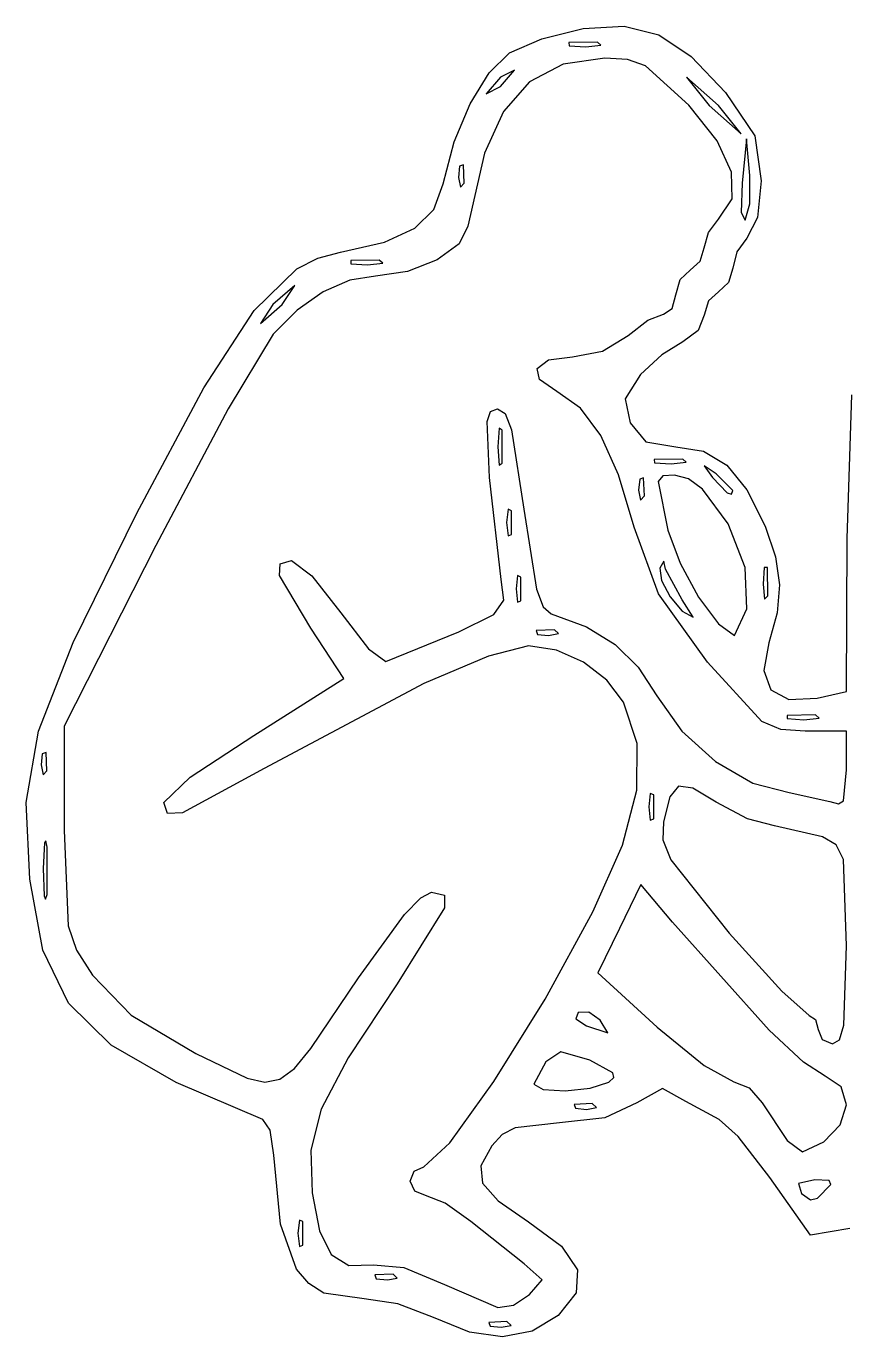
# Model space of a CAD drawing. Extents: x 38.8 to 110.3, y 8.3 to 48.6.
# Drawn here: x 38.79 to 63.24, y 8.82 to 47.85 of the extents above; entities that cross this region are included whole.
import ezdxf

# ---------------------------------------------------------------- set-up
doc = ezdxf.new("R2010")
doc.units = 0

msp = doc.modelspace()

# ---------------------------------------------------------------- linework, layer by layer
at = {"layer": 'Layer 1'}
for p, q in [((54.127886, 47.478918), (55.365224, 47.784253)), ((55.365224, 47.784253), (56.582406, 47.853854)), ((56.582406, 47.853854), (57.610173, 47.596722)), ((53.174344, 47.064343), (54.127886, 47.478918)), ((55.786435, 47.379605), (54.939768, 47.369148)), ((54.939768, 47.369148), (54.943121, 47.27295)), ((54.943121, 47.27295), (55.439028, 47.239047)), ((55.439028, 47.239047), (55.890329, 47.284649)), ((55.890329, 47.284649), (55.786435, 47.379605)), ((55.786435, 47.379605), (55.786435, 47.379605)), ((57.610173, 47.596722), (58.57461, 46.956033)), ((52.565312, 46.466382), (53.174344, 47.064343)), ((56.006588, 46.901806), (54.769381, 46.727146)), ((56.680711, 46.858847), (56.006588, 46.901806)), ((57.215889, 46.670665), (56.680711, 46.858847)), ((58.57461, 46.956033), (59.601806, 45.874965)), ((51.996282, 45.544716), (52.565312, 46.466382)), ((53.322361, 46.547585), (52.899028, 46.337361)), ((52.899028, 46.055139), (53.322361, 46.547585)), ((53.322361, 46.547585), (53.322361, 46.547585)), ((54.769381, 46.727146), (53.764506, 46.200392)), ((58.504853, 45.502785), (57.215889, 46.670665)), ((52.899028, 46.337361), (52.475694, 45.844915)), ((52.475694, 45.844915), (52.899028, 46.055139)), ((53.764506, 46.200392), (52.986701, 45.317381)), ((59.390139, 45.490694), (58.43787, 46.337361)), ((58.43787, 46.337361), (59.107917, 45.490694)), ((59.601806, 45.874965), (60.468575, 44.589582)), ((51.521758, 44.406911), (51.996282, 45.544716)), ((52.986701, 45.317381), (52.430703, 44.073949)), ((59.346191, 44.440576), (58.504853, 45.502785)), ((59.107917, 45.490694), (60.060185, 44.644028)), ((60.060185, 44.644028), (59.390139, 45.490694)), ((59.390139, 45.490694), (59.390139, 45.490694)), ((60.224862, 44.502917), (60.088732, 43.175482)), ((60.320642, 43.407392), (60.224862, 44.502917)), ((60.468575, 44.589582), (60.660139, 43.248195)), ((51.196246, 43.160535), (51.521758, 44.406911)), ((59.778748, 43.502527), (59.346191, 44.440576)), ((51.799538, 43.720926), (51.685661, 43.682451)), ((51.821817, 43.18), (51.799538, 43.720926)), ((51.799538, 43.720926), (51.799538, 43.720926)), ((52.430703, 44.073949), (51.928491, 41.896149)), ((51.685661, 43.682451), (51.651309, 43.350509)), ((51.651309, 43.350509), (51.707857, 43.057538)), ((59.795679, 42.714919), (59.778748, 43.502527)), ((60.320165, 42.565555), (60.320642, 43.407392)), ((60.320642, 43.407392), (60.320642, 43.407392)), ((50.917026, 42.399781), (51.196246, 43.160535)), ((51.707857, 43.057538), (51.821817, 43.18)), ((60.088732, 43.175482), (60.060714, 42.306105)), ((60.660139, 43.248195), (60.549313, 42.154266)), ((59.390139, 42.104028), (59.795679, 42.714919)), ((60.184513, 42.079958), (60.320165, 42.565555)), ((50.357806, 41.835249), (50.917026, 42.399781)), ((60.060714, 42.306105), (60.184513, 42.079958)), ((60.549313, 42.154266), (60.236806, 41.539583)), ((49.453986, 41.423846), (50.357806, 41.835249)), ((51.928491, 41.896149), (51.667949, 41.373252)), ((59.09116, 41.709112), (59.390139, 42.104028)), ((48.140964, 41.122481), (49.453986, 41.423846)), ((51.667949, 41.373252), (51.018931, 40.894937)), ((58.966806, 41.252999), (59.09116, 41.709112)), ((60.236806, 41.539583), (59.937826, 41.133196)), ((47.471196, 40.946278), (48.140964, 41.122481)), ((58.842451, 40.852372), (58.966806, 41.252999)), ((59.937826, 41.133196), (59.813472, 40.649502)), ((45.573941, 39.391679), (46.841972, 40.627108)), ((46.841972, 40.627108), (47.471196, 40.946278)), ((49.295324, 40.888494), (48.448657, 40.878037)), ((48.448657, 40.878037), (48.45201, 40.781839)), ((48.45201, 40.781839), (48.947917, 40.747936)), ((48.947917, 40.747936), (49.399218, 40.793538)), ((49.399218, 40.793538), (49.295324, 40.888494)), ((49.295324, 40.888494), (49.295324, 40.888494)), ((51.018931, 40.894937), (50.137984, 40.545865)), ((58.244493, 40.307721), (58.543472, 40.590858)), ((58.543472, 40.590858), (58.842451, 40.852372)), ((59.813472, 40.649502), (59.689118, 40.221294)), ((48.422175, 40.288631), (47.629108, 39.940817)), ((49.181659, 40.410694), (48.422175, 40.288631)), ((50.137984, 40.545865), (49.181659, 40.410694)), ((58.120139, 39.855108), (58.244493, 40.307721)), ((59.689118, 40.221294), (59.390139, 39.948309)), ((46.777622, 40.128472), (46.125694, 39.564028)), ((46.407917, 39.564028), (46.777622, 40.128472)), ((47.629108, 39.940817), (46.850913, 39.394817)), ((58.011417, 39.450213), (58.120139, 39.855108)), ((59.390139, 39.948309), (59.09116, 39.674592)), ((46.125694, 39.564028), (45.755989, 38.999583)), ((45.755989, 38.999583), (46.407917, 39.564028)), ((46.407917, 39.564028), (46.407917, 39.564028)), ((57.750021, 39.281806), (58.011417, 39.450213)), ((59.09116, 39.674592), (58.966806, 39.244626)), ((44.074434, 37.079815), (45.573941, 39.391679)), ((46.850913, 39.394817), (46.136046, 38.678195)), ((56.698066, 38.646806), (57.288337, 39.095274)), ((57.288337, 39.095274), (57.750021, 39.281806)), ((58.966806, 39.244626), (58.781517, 38.789794)), ((46.136046, 38.678195), (44.796108, 36.456863)), ((55.941214, 38.178358), (56.698066, 38.646806)), ((58.781517, 38.789794), (58.331806, 38.458268)), ((58.331806, 38.458268), (57.69816, 38.069974)), ((53.993959, 37.664673), (54.331727, 37.913887)), ((54.331727, 37.913887), (55.048387, 38.011806)), ((55.048387, 38.011806), (55.941214, 38.178358)), ((57.69816, 38.069974), (57.066417, 37.480632)), ((54.06559, 37.330978), (53.993959, 37.664673)), ((57.066417, 37.480632), (56.608162, 36.752418)), ((42.081015, 33.355139), (44.074434, 37.079815)), ((54.577124, 36.979619), (54.06559, 37.330978)), ((55.278577, 36.483252), (54.577124, 36.979619)), ((56.608162, 36.752418), (56.758942, 36.039408)), ((63.218105, 32.601452), (63.357259, 36.877859)), ((44.796108, 36.456863), (42.645209, 32.388614)), ((52.505485, 36.078402), (52.607809, 36.380581)), ((52.607809, 36.380581), (52.816554, 36.459583)), ((52.816554, 36.459583), (53.037809, 36.317951)), ((53.037809, 36.317951), (53.225531, 35.833245)), ((55.885627, 35.662523), (55.278577, 36.483252)), ((52.573685, 34.413472), (52.505485, 36.078402)), ((56.758942, 36.039408), (57.223325, 35.471617)), ((52.861306, 35.883233), (52.823392, 35.330694)), ((52.952461, 35.824583), (52.861306, 35.883233)), ((52.952461, 34.836806), (52.952461, 35.824583)), ((52.952461, 35.824583), (52.952461, 35.824583)), ((53.225531, 35.833245), (53.593859, 33.475751)), ((56.41425, 34.489384), (55.885627, 35.662523)), ((52.823392, 35.330694), (52.861306, 34.778156)), ((57.223325, 35.471617), (58.116244, 35.330694)), ((58.116244, 35.330694), (58.939584, 35.197885)), ((58.939584, 35.197885), (59.634728, 34.779635)), ((52.861306, 34.778156), (52.952461, 34.836806)), ((58.326435, 34.961827), (57.479768, 34.95137)), ((57.479768, 34.95137), (57.483121, 34.855172)), ((57.483121, 34.855172), (57.979028, 34.821269)), ((57.979028, 34.821269), (58.430329, 34.866872)), ((58.430329, 34.866872), (58.326435, 34.961827)), ((58.326435, 34.961827), (58.326435, 34.961827)), ((59.319583, 34.520027), (58.966804, 34.76625)), ((58.966804, 34.76625), (59.213028, 34.413472)), ((59.634728, 34.779635), (60.235118, 34.046215)), ((52.919136, 31.379583), (52.573685, 34.413472)), ((56.880421, 32.935787), (56.41425, 34.489384)), ((57.047883, 34.369118), (57.013531, 34.037176)), ((57.16176, 34.407593), (57.047883, 34.369118)), ((57.184039, 33.866667), (57.16176, 34.407593)), ((57.16176, 34.407593), (57.16176, 34.407593)), ((57.728151, 34.464868), (57.592901, 34.29636)), ((58.076397, 34.484028), (57.728151, 34.464868)), ((58.494933, 34.371784), (58.076397, 34.484028)), ((58.917247, 34.063652), (58.494933, 34.371784)), ((59.213028, 34.413472), (59.651507, 33.956409)), ((59.813472, 34.026138), (59.319583, 34.520027)), ((57.013531, 34.037176), (57.070079, 33.744205)), ((57.592901, 34.29636), (57.882626, 32.845113)), ((59.680347, 33.031329), (58.917247, 34.063652)), ((59.651507, 33.956409), (59.771499, 33.922557)), ((59.771499, 33.922557), (59.813472, 34.026138)), ((59.813472, 34.026138), (59.813472, 34.026138)), ((60.235118, 34.046215), (60.774199, 32.967895)), ((57.070079, 33.744205), (57.184039, 33.866667)), ((40.182868, 29.505077), (42.081015, 33.355139)), ((53.126515, 33.467587), (53.084699, 33.072917)), ((53.227049, 33.425694), (53.126515, 33.467587)), ((53.227049, 32.720139), (53.227049, 33.425694)), ((53.227049, 33.425694), (53.227049, 33.425694)), ((53.593859, 33.475751), (53.970335, 31.084289)), ((53.084699, 33.072917), (53.126515, 32.678247)), ((57.60114, 30.949297), (56.880421, 32.935787)), ((57.882626, 32.845113), (58.24678, 31.861012)), ((60.179969, 31.730269), (59.680347, 33.031329)), ((60.774199, 32.967895), (61.08286, 32.051224)), ((53.126515, 32.678247), (53.227049, 32.720139)), ((63.200139, 28.037765), (63.218105, 32.601452)), ((42.645209, 32.388614), (39.916806, 27.005139)), ((61.08286, 32.051224), (61.202653, 31.21365)), ((46.323922, 31.497653), (46.349851, 31.839545)), ((46.349851, 31.839545), (46.687255, 31.944028)), ((46.687255, 31.944028), (47.289254, 31.484583)), ((57.766846, 31.922463), (57.645562, 31.716031)), ((57.645562, 31.716031), (57.693924, 31.347755)), ((57.815635, 31.684028), (57.766846, 31.922463)), ((58.304992, 30.766806), (57.815635, 31.684028)), ((58.24678, 31.861012), (58.798708, 30.850175)), ((60.230385, 30.503681), (60.179969, 31.730269)), ((60.749061, 31.73438), (60.715158, 31.238472)), ((60.84526, 31.737732), (60.749061, 31.73438)), ((60.855716, 30.891066), (60.84526, 31.737732)), ((60.84526, 31.737732), (60.84526, 31.737732)), ((47.254583, 29.930969), (46.323922, 31.497653)), ((47.289254, 31.484583), (48.146188, 30.379962)), ((52.997367, 30.762104), (52.919136, 31.379583)), ((53.408737, 31.492031), (53.366921, 31.097361)), ((53.509271, 31.450139), (53.408737, 31.492031)), ((53.509271, 30.744583), (53.509271, 31.450139)), ((53.509271, 31.450139), (53.509271, 31.450139)), ((57.693924, 31.347755), (57.955813, 30.859526)), ((60.715158, 31.238472), (60.760761, 30.787172)), ((53.366921, 31.097361), (53.408737, 30.702691)), ((53.970335, 31.084289), (54.169753, 30.562053)), ((59.05815, 28.914121), (57.60114, 30.949297)), ((57.955813, 30.859526), (58.308925, 30.433214)), ((58.798708, 30.850175), (59.387339, 30.052186)), ((60.760761, 30.787172), (60.855716, 30.891066)), ((61.202653, 31.21365), (61.135835, 30.384185)), ((52.708227, 30.331844), (52.997367, 30.762104)), ((53.408737, 30.702691), (53.509271, 30.744583)), ((54.169753, 30.562053), (54.411033, 30.357509)), ((58.630955, 30.250694), (58.304992, 30.766806)), ((58.304992, 30.766806), (58.304992, 30.766806)), ((59.861605, 29.706626), (60.230385, 30.503681)), ((60.230385, 30.503681), (60.230385, 30.503681)), ((48.146188, 30.379962), (48.969197, 29.311144)), ((51.667163, 29.815003), (52.708227, 30.331844)), ((54.411033, 30.357509), (55.457897, 29.964753)), ((58.308925, 30.433214), (58.630955, 30.250694)), ((61.135835, 30.384185), (60.884661, 29.491844)), ((48.242361, 28.43206), (47.254583, 29.930969)), ((49.489625, 28.937782), (51.667163, 29.815003)), ((54.504167, 29.87904), (53.96324, 29.856759)), ((53.96324, 29.856759), (54.001716, 29.742882)), ((54.001716, 29.742882), (54.333656, 29.708531)), ((54.333656, 29.708531), (54.626629, 29.765079)), ((54.626629, 29.765079), (54.504167, 29.87904)), ((54.504167, 29.87904), (54.504167, 29.87904)), ((55.457897, 29.964753), (56.312501, 29.440303)), ((59.387339, 30.052186), (59.861605, 29.706626)), ((39.152284, 26.861438), (40.182868, 29.505077)), ((48.969197, 29.311144), (49.489625, 28.937782)), ((53.730739, 29.404028), (52.546551, 29.097953)), ((54.568475, 29.273626), (53.730739, 29.404028)), ((55.376175, 28.91595), (54.568475, 29.273626)), ((56.312501, 29.440303), (57.002537, 28.762611)), ((60.884661, 29.491844), (60.734204, 28.663678)), ((52.546551, 29.097953), (50.61856, 28.283429)), ((56.069257, 28.381288), (55.376175, 28.91595)), ((60.677856, 27.148754), (59.05815, 28.914121)), ((57.002537, 28.762611), (57.555694, 27.910126)), ((60.734204, 28.663678), (60.944338, 28.089446)), ((45.56125, 26.730147), (48.242361, 28.43206)), ((50.61856, 28.283429), (45.870137, 25.751245)), ((56.563139, 27.719932), (56.069257, 28.381288)), ((56.970642, 26.492907), (56.563139, 27.719932)), ((57.555694, 27.910126), (58.300456, 26.861074)), ((60.944338, 28.089446), (61.484036, 27.804689)), ((61.484036, 27.804689), (62.322273, 27.844953)), ((62.322273, 27.844953), (63.200139, 28.037765)), ((62.277546, 27.341827), (61.430879, 27.33137)), ((61.430879, 27.33137), (61.434232, 27.235172)), ((62.38144, 27.246872), (62.277546, 27.341827)), ((62.277546, 27.341827), (62.277546, 27.341827)), ((39.916806, 27.005139), (39.916806, 23.900694)), ((61.243691, 26.906735), (60.677856, 27.148754)), ((61.434232, 27.235172), (61.930139, 27.201269)), ((61.930139, 27.201269), (62.38144, 27.246872)), ((38.789124, 24.739957), (39.152284, 26.861438)), ((43.667715, 25.494101), (45.56125, 26.730147)), ((58.300456, 26.861074), (59.302753, 25.959183)), ((61.970449, 26.864028), (61.243691, 26.906735)), ((63.200139, 26.864028), (61.970449, 26.864028)), ((63.200139, 25.704944), (63.200139, 26.864028)), ((39.267883, 26.184673), (39.233531, 25.852732)), ((39.38176, 26.223148), (39.267883, 26.184673)), ((39.404039, 25.682222), (39.38176, 26.223148)), ((39.38176, 26.223148), (39.38176, 26.223148)), ((56.963738, 25.107316), (56.970642, 26.492907)), ((39.233531, 25.852732), (39.290079, 25.55976)), ((59.302753, 25.959183), (60.41465, 25.312793)), ((39.290079, 25.55976), (39.404039, 25.682222)), ((42.880139, 24.73813), (43.667715, 25.494101)), ((45.870137, 25.751245), (43.435604, 24.428023)), ((63.112847, 24.789419), (63.200139, 25.704944)), ((56.528424, 23.467347), (56.963738, 25.107316)), ((57.359848, 25.00092), (57.318032, 24.60625)), ((57.460382, 24.959028), (57.359848, 25.00092)), ((58.196506, 25.223466), (57.936315, 24.902244)), ((58.624906, 25.15899), (58.196506, 25.223466)), ((59.315054, 24.743692), (58.624906, 25.15899)), ((60.41465, 25.312793), (61.488213, 25.030238)), ((61.488213, 25.030238), (62.70625, 24.764805)), ((38.893248, 22.456366), (38.789124, 24.739957)), ((42.995001, 24.403311), (42.880139, 24.73813)), ((57.318032, 24.60625), (57.359848, 24.21158)), ((57.460382, 24.253472), (57.460382, 24.959028)), ((57.460382, 24.959028), (57.460382, 24.959028)), ((57.936315, 24.902244), (57.750797, 24.160449)), ((60.252306, 24.247985), (59.315054, 24.743692)), ((62.70625, 24.764805), (62.963029, 24.691575)), ((62.963029, 24.691575), (63.112847, 24.789419)), ((43.435604, 24.428023), (42.995001, 24.403311)), ((57.359848, 24.21158), (57.460382, 24.253472)), ((61.055219, 24.041806), (60.252306, 24.247985)), ((39.916806, 23.900694), (40.033986, 21.05916)), ((57.750797, 24.160449), (57.730716, 23.622241)), ((62.481305, 23.714281), (61.055219, 24.041806)), ((39.329337, 23.53928), (39.291968, 22.771806)), ((39.367668, 23.594435), (39.329337, 23.53928)), ((39.413767, 23.402925), (39.367668, 23.594435)), ((55.650694, 21.477184), (56.528424, 23.467347)), ((57.730716, 23.622241), (57.967795, 23.028656)), ((62.89013, 23.473279), (62.481305, 23.714281)), ((63.104284, 23.041318), (62.89013, 23.473279)), ((39.409915, 21.991814), (39.413767, 23.402925)), ((39.413767, 23.402925), (39.413767, 23.402925)), ((57.967795, 23.028656), (59.702553, 20.844338)), ((63.200139, 20.468725), (63.104284, 23.041318)), ((39.291968, 22.771806), (39.325027, 21.960599)), ((39.284556, 20.337273), (38.893248, 22.456366)), ((57.078773, 22.297116), (56.439268, 20.98224)), ((58.016961, 21.174179), (57.078773, 22.297116)), ((39.325027, 21.960599), (39.362927, 21.858107)), ((39.362927, 21.858107), (39.409915, 21.991814)), ((50.042442, 21.396161), (50.526553, 21.894581)), ((50.526553, 21.894581), (50.849708, 22.06625)), ((50.849708, 22.06625), (51.2392, 21.977646)), ((51.2392, 21.977646), (51.240032, 21.602542)), ((51.240032, 21.602542), (49.830934, 19.337085)), ((54.230062, 18.876139), (55.650694, 21.477184)), ((48.676264, 19.518607), (50.042442, 21.396161)), ((60.897504, 17.955393), (58.016961, 21.174179)), ((40.033986, 21.05916), (40.286759, 20.333902)), ((56.439268, 20.98224), (55.799764, 19.667361)), ((59.702553, 20.844338), (61.274152, 19.11616)), ((40.042841, 18.757417), (39.284556, 20.337273)), ((40.286759, 20.333902), (40.763472, 19.591412)), ((63.119348, 18.107589), (63.200139, 20.468725)), ((63.200139, 20.468725), (63.200139, 20.468725)), ((40.763472, 19.591412), (41.91513, 18.403397)), ((47.260454, 17.408789), (48.676264, 19.518607)), ((55.799764, 19.667361), (57.562931, 18.044583)), ((49.830934, 19.337085), (48.372704, 17.128085)), ((41.315212, 17.512134), (40.042841, 18.757417)), ((52.706248, 16.422369), (54.230062, 18.876139)), ((61.274152, 19.11616), (62.084768, 18.397361)), ((41.91513, 18.403397), (43.840121, 17.258036)), ((55.214116, 18.486682), (55.143517, 18.292617)), ((55.529899, 18.495088), (55.214116, 18.486682)), ((55.864941, 18.253143), (55.529899, 18.495088)), ((62.084768, 18.397361), (62.274541, 18.273007)), ((55.143517, 18.292617), (55.457762, 18.08629)), ((55.457762, 18.08629), (56.098376, 17.880681)), ((56.098376, 17.880681), (55.864941, 18.253143)), ((55.864941, 18.253143), (55.864941, 18.253143)), ((57.562931, 18.044583), (58.959737, 16.898497)), ((61.915432, 17.005014), (60.897504, 17.955393)), ((62.274541, 18.273007), (62.353472, 17.974028)), ((62.353472, 17.974028), (62.477826, 17.675049)), ((62.990186, 17.668341), (63.119348, 18.107589)), ((62.477826, 17.675049), (62.776806, 17.550694)), ((62.776806, 17.550694), (62.990186, 17.668341)), ((43.248775, 16.396764), (41.315212, 17.512134)), ((43.840121, 17.258036), (45.367331, 16.523881)), ((46.768289, 16.816729), (47.260454, 17.408789)), ((54.697906, 17.312747), (54.248558, 17.009045)), ((55.561323, 17.05768), (54.697906, 17.312747)), ((46.33246, 16.49234), (46.768289, 16.816729)), ((48.372704, 17.128085), (47.564419, 15.599903)), ((54.248558, 17.009045), (53.89578, 16.35125)), ((56.241597, 16.689929), (55.561323, 17.05768)), ((58.959737, 16.898497), (59.842078, 16.421806)), ((62.565139, 16.581487), (61.915432, 17.005014)), ((45.828543, 15.292917), (43.248775, 16.396764)), ((45.367331, 16.523881), (45.887346, 16.404948)), ((45.887346, 16.404948), (46.33246, 16.49234)), ((51.397816, 14.597161), (52.706248, 16.422369)), ((55.569489, 16.223655), (56.125768, 16.404206)), ((56.125768, 16.404206), (56.274769, 16.54657)), ((56.125768, 16.404206), (56.125768, 16.404206)), ((56.274769, 16.54657), (56.241597, 16.689929)), ((59.842078, 16.421806), (60.302961, 16.235274)), ((63.039758, 16.268507), (62.565139, 16.581487)), ((53.89578, 16.35125), (54.1702, 16.190425)), ((54.1702, 16.190425), (54.822868, 16.150144)), ((54.822868, 16.150144), (55.569489, 16.223655)), ((57.722085, 16.215877), (56.95854, 15.788553)), ((58.420835, 15.833581), (57.722085, 16.215877)), ((60.302961, 16.235274), (60.686476, 15.786806)), ((63.200139, 15.729689), (63.039758, 16.268507)), ((55.633056, 15.767928), (55.092129, 15.745649)), ((55.092129, 15.745649), (55.130604, 15.631771)), ((55.130604, 15.631771), (55.462545, 15.59742)), ((55.462545, 15.59742), (55.755517, 15.653968)), ((55.755517, 15.653968), (55.633056, 15.767928)), ((55.633056, 15.767928), (55.633056, 15.767928)), ((56.95854, 15.788553), (56.005188, 15.346929)), ((59.405136, 15.299193), (58.420835, 15.833581)), ((60.686476, 15.786806), (61.433115, 14.671825)), ((63.009169, 15.135698), (63.200139, 15.729689)), ((63.200139, 15.729689), (63.200139, 15.729689)), ((46.048357, 14.982031), (45.828543, 15.292917)), ((47.564419, 15.599903), (47.25602, 14.383767)), ((56.005188, 15.346929), (54.661602, 15.193416)), ((59.97141, 14.78944), (59.405136, 15.299193)), ((46.15957, 14.234583), (46.048357, 14.982031)), ((52.954427, 14.844309), (52.64222, 14.511658)), ((53.336416, 15.04902), (52.954427, 14.844309)), ((54.661602, 15.193416), (53.336416, 15.04902)), ((62.525738, 14.633727), (63.009169, 15.135698)), ((50.623329, 13.881806), (51.397816, 14.597161)), ((52.64222, 14.511658), (52.320248, 13.919764)), ((60.915502, 13.572676), (59.97141, 14.78944)), ((61.433115, 14.671825), (61.891528, 14.336473)), ((61.891528, 14.336473), (62.525738, 14.633727)), ((46.35869, 12.182848), (46.15957, 14.234583)), ((47.25602, 14.383767), (47.297453, 13.110904)), ((50.217917, 13.458472), (50.337007, 13.757451)), ((50.337007, 13.757451), (50.623329, 13.881806)), ((52.320248, 13.919764), (52.369396, 13.400295)), ((50.352052, 13.159493), (50.217917, 13.458472)), ((52.369396, 13.400295), (52.829322, 12.871594)), ((62.128648, 11.852436), (60.915502, 13.572676)), ((62.254864, 13.500314), (61.766841, 13.390058)), ((61.766841, 13.390058), (61.85885, 13.092337)), ((62.68243, 13.476122), (62.254864, 13.500314)), ((62.331843, 12.951226), (62.727857, 13.359203)), ((62.727857, 13.359203), (62.68243, 13.476122)), ((62.727857, 13.359203), (62.727857, 13.359203)), ((47.297453, 13.110904), (47.511672, 11.979487)), ((50.674547, 13.035139), (50.352052, 13.159493)), ((51.258656, 12.807156), (50.674547, 13.035139)), ((61.85885, 13.092337), (62.123062, 12.899853)), ((62.123062, 12.899853), (62.331843, 12.951226)), ((52.021774, 12.259028), (51.258656, 12.807156)), ((52.829322, 12.871594), (53.739686, 12.252006)), ((46.836329, 10.842926), (46.35869, 12.182848)), ((46.917626, 12.30092), (46.87581, 11.90625)), ((47.01816, 12.259028), (46.917626, 12.30092)), ((47.01816, 11.553472), (47.01816, 12.259028)), ((47.01816, 12.259028), (47.01816, 12.259028)), ((53.611255, 10.996648), (52.021774, 12.259028)), ((53.739686, 12.252006), (54.720728, 11.523525)), ((46.87581, 11.90625), (46.917626, 11.51158)), ((47.511672, 11.979487), (47.861874, 11.274663)), ((63.299394, 12.053818), (62.128648, 11.852436)), ((46.917626, 11.51158), (47.01816, 11.553472)), ((54.720728, 11.523525), (55.192222, 10.821965)), ((47.861874, 11.274663), (48.385704, 10.952184)), ((48.385704, 10.952184), (49.120809, 10.967802)), ((49.120809, 10.967802), (50.022275, 10.888886)), ((54.144579, 10.517724), (53.611255, 10.996648)), ((47.196586, 10.41279), (46.836329, 10.842926)), ((49.706389, 10.687928), (49.165462, 10.665649)), ((49.165462, 10.665649), (49.203938, 10.551771)), ((49.203938, 10.551771), (49.535879, 10.51742)), ((49.535879, 10.51742), (49.828851, 10.573968)), ((49.828851, 10.573968), (49.706389, 10.687928)), ((49.706389, 10.687928), (49.706389, 10.687928)), ((50.022275, 10.888886), (51.235229, 10.38155)), ((55.192222, 10.821965), (55.157366, 10.137172)), ((47.646865, 10.128079), (47.196586, 10.41279)), ((51.235229, 10.38155), (52.826563, 9.694291)), ((53.762309, 10.079426), (54.144579, 10.517724)), ((48.844677, 9.951565), (47.646865, 10.128079)), ((49.843962, 9.80672), (48.844677, 9.951565)), ((50.91259, 9.398161), (49.843962, 9.80672)), ((52.826563, 9.694291), (53.284708, 9.763769)), ((53.284708, 9.763769), (53.762309, 10.079426)), ((53.762309, 10.079426), (53.762309, 10.079426)), ((55.157366, 10.137172), (54.619358, 9.458994)), ((51.978197, 8.960104), (50.91259, 9.398161)), ((54.619358, 9.458994), (53.842381, 8.990698)), ((53.093056, 9.276817), (52.552129, 9.254538)), ((52.552129, 9.254538), (52.590604, 9.14066)), ((52.590604, 9.14066), (52.922545, 9.106309)), ((52.922545, 9.106309), (53.215517, 9.162857)), ((53.842381, 8.990698), (52.958394, 8.824342)), ((53.215517, 9.162857), (53.093056, 9.276817)), ((53.093056, 9.276817), (53.093056, 9.276817)), ((52.958394, 8.824342), (51.978197, 8.960104))]:
    msp.add_line(p, q, dxfattribs=at)

doc.saveas('drawing.dxf')
